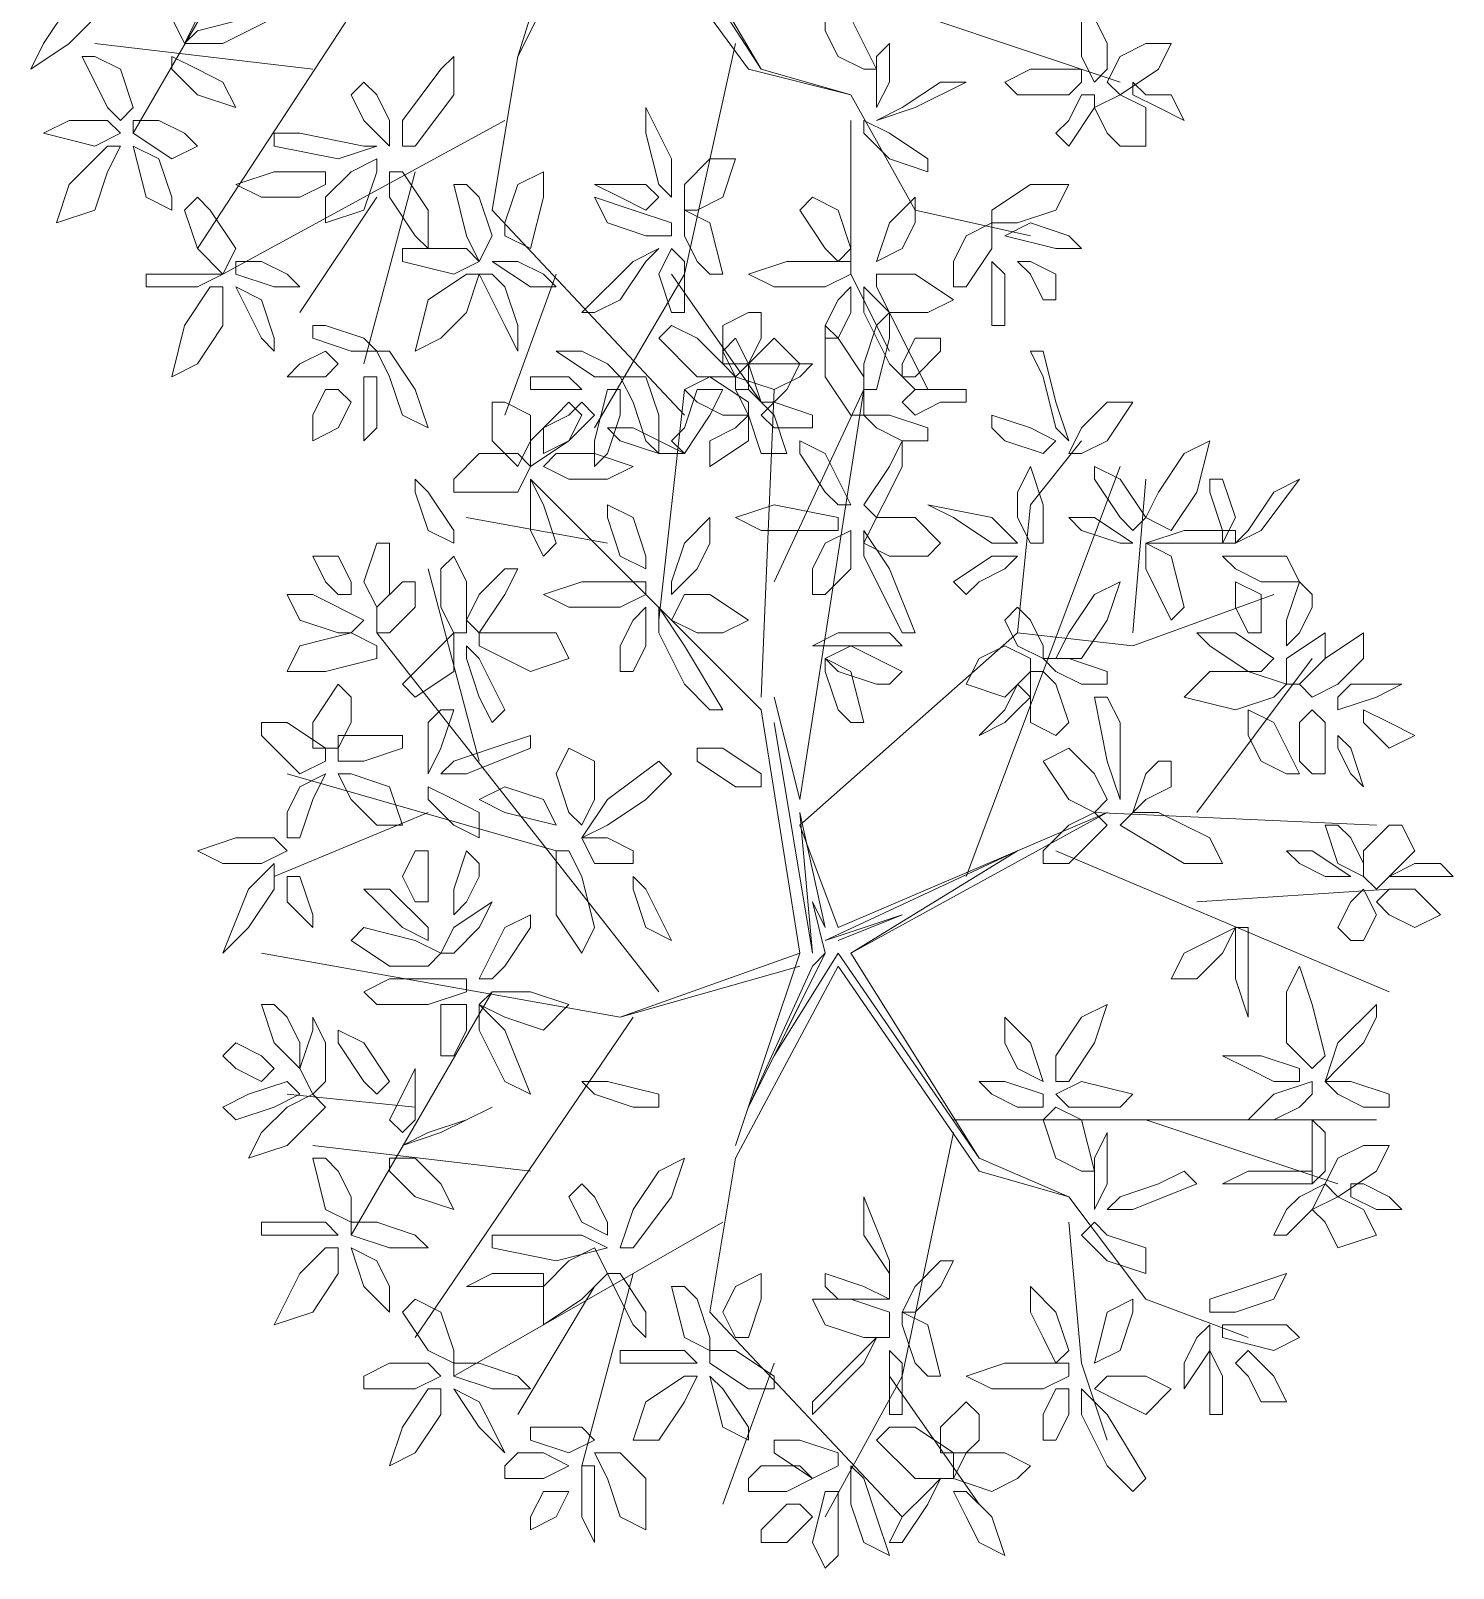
# Model space of a CAD drawing. Header units: millimetres. Extents: x 2364 to 2508, y 1551 to 1771.
# Drawn here: x 2394.313 to 2397.447, y 1633.833 to 1637.221 of the extents above; entities that cross this region are included whole.
import ezdxf

# ---------------------------------------------------------------- set-up
doc = ezdxf.new("R2010")
doc.units = ezdxf.units.MM
doc.layers.add('PDF_0', color=7, linetype='Continuous')

msp = doc.modelspace()

# ---------------------------------------------------------------- linework, layer by layer
at = {"layer": 'PDF_0', "lineweight": 9}
for points in [[(2396.1201, 1638.718), (2396.0072, 1638.605), (2396.0072, 1638.2944), (2395.5271, 1637.8708), (2395.5836, 1637.6731), (2396.2048, 1637.9273), (2395.64, 1637.6166), (2395.9224, 1637.1365), (2396.1201, 1637.0801)], [(2396.5155, 1636.7694), (2396.2613, 1636.8259), (2396.1201, 1637.0801), (2395.8942, 1637.1365), (2395.5836, 1637.5601), (2395.3859, 1637.1648), (2395.5271, 1637.6166), (2395.4424, 1638.1532), (2394.934, 1638.6615)], [(2395.6118, 1637.6166), (2395.9224, 1637.1365), (2395.6118, 1637.6166)], [(2394.8493, 1637.5319), (2394.5387, 1636.9953)], [(2395.16, 1637.4754), (2394.6799, 1636.7412)], [(2396.2895, 1637.2495), (2396.7131, 1637.1083)], [(2394.934, 1637.1365), (2394.454, 1637.193)], [(2395.866, 1637.193), (2395.753, 1636.6847), (2395.5553, 1636.3458)], [(2395.3859, 1637.1648), (2395.3294, 1636.8259), (2395.753, 1636.3741)], [(2395.3576, 1637.0236), (2394.7364, 1636.6847)], [(2396.1201, 1637.0236), (2396.1201, 1636.6847), (2396.2048, 1636.5153)], [(2395.16, 1636.9106), (2395.047, 1636.487)], [(2395.0752, 1636.8542), (2394.9058, 1636.6)], [(2395.4706, 1636.6847), (2395.3576, 1636.3741)], [(2395.7248, 1636.6847), (2395.9224, 1636.4023)], [(2395.6965, 1635.9222), (2395.753, 1636.4306)], [(2395.9224, 1635.7528), (2395.9507, 1636.4306)], [(2395.9507, 1636.007), (2396.1483, 1636.4306), (2396.0072, 1635.5269), (2395.9507, 1635.7528)], [(2396.6284, 1636.3176), (2396.5155, 1636.1764), (2396.4872, 1635.894), (2396.7414, 1635.8658), (2397.052, 1635.9787)], [(2395.866, 1634.7644), (2396.0072, 1635.188), (2395.9224, 1635.7246), (2395.4141, 1636.2329)], [(2396.3743, 1635.3574), (2396.7131, 1636.2611)], [(2396.7414, 1635.894), (2396.7696, 1636.2329)], [(2395.5836, 1636.0917), (2395.2729, 1636.1482)], [(2395.3012, 1635.6116), (2395.1882, 1636.0352)], [(2395.6965, 1635.1033), (2395.0752, 1635.894)], [(2396.4872, 1635.894), (2396.0072, 1635.4704), (2396.0919, 1635.2445), (2396.6849, 1635.4986), (2396.1201, 1635.188), (2396.4872, 1635.4139), (2396.0636, 1635.2163), (2396.2331, 1635.2727), (2396.0919, 1635.2163)], [(2396.8826, 1635.4986), (2397.1367, 1635.8375)], [(2395.9507, 1635.6963), (2396.0354, 1635.188), (2396.0072, 1635.4986), (2396.0636, 1635.2445), (2396.0354, 1635.301), (2396.0636, 1635.188), (2396.0354, 1635.1598), (2395.8942, 1634.8491), (2396.0636, 1635.188), (2395.9507, 1634.9621), (2396.0919, 1635.188), (2396.4025, 1634.7362), (2396.1201, 1635.188), (2396.4025, 1634.7362), (2396.6002, 1634.6515)], [(2395.4706, 1635.4139), (2394.8776, 1635.5834)], [(2395.1882, 1635.4986), (2394.8493, 1635.3574)], [(2396.6567, 1635.4986), (2397.2779, 1635.4704)], [(2396.5719, 1635.4139), (2397.3062, 1635.1033)], [(2396.8826, 1635.301), (2397.3062, 1635.3292)], [(2395.6118, 1635.0468), (2394.8211, 1635.188)], [(2396.0072, 1635.1598), (2395.6118, 1635.0468), (2396.0072, 1635.188)], [(2396.9955, 1634.3408), (2396.7696, 1634.4255), (2396.6002, 1634.6515), (2396.4025, 1634.7079), (2396.0919, 1635.1598), (2395.866, 1634.7362), (2395.8095, 1634.3973), (2396.2331, 1633.9455)], [(2395.3294, 1635.1033), (2395.0188, 1634.5667)], [(2395.64, 1635.0468), (2395.16, 1634.3408)], [(2395.16, 1634.8491), (2394.8776, 1634.8774)], [(2396.346, 1634.8209), (2397.2779, 1634.8209)], [(2396.7696, 1634.8209), (2397.1932, 1634.6797)], [(2396.346, 1634.7927), (2396.2331, 1634.2561), (2396.0636, 1633.9455)], [(2395.4141, 1634.7079), (2394.934, 1634.7644)], [(2395.8377, 1634.595), (2395.2447, 1634.2561)], [(2396.6002, 1634.595), (2396.6284, 1634.2843), (2396.6849, 1634.1149)], [(2395.64, 1634.482), (2395.5271, 1634.0584)], [(2395.5553, 1634.4538), (2395.3859, 1634.1714)], [(2395.9507, 1634.2843), (2395.8377, 1633.9737)], [(2396.2048, 1634.2561), (2396.4025, 1633.9737)]]:
    msp.add_lwpolyline(points, dxfattribs=at)
for points in [[(2394.6516, 1637.306), (2394.6234, 1637.2495), (2394.6516, 1637.193), (2394.6799, 1637.2495), (2394.6799, 1637.3342), (2394.6516, 1637.3342)], [(2394.454, 1637.306), (2394.454, 1637.2495), (2394.3975, 1637.193), (2394.3128, 1637.1365), (2394.341, 1637.193), (2394.3975, 1637.2777)], [(2394.7928, 1637.2495), (2394.6799, 1637.2213), (2394.6516, 1637.193), (2394.7364, 1637.193), (2394.8493, 1637.2495), (2394.8493, 1637.2777)], [(2396.0919, 1637.1648), (2396.0636, 1637.2213), (2396.0636, 1637.2777), (2396.1201, 1637.2495), (2396.1766, 1637.1365), (2396.1483, 1637.1365)], [(2396.6849, 1637.193), (2396.6849, 1637.1365), (2396.6567, 1637.1083), (2396.6284, 1637.1648), (2396.6284, 1637.2495), (2396.6567, 1637.2495)], [(2396.1766, 1637.1648), (2396.2048, 1637.193), (2396.2048, 1637.1083), (2396.1766, 1637.0518), (2396.1766, 1637.0801)], [(2396.7131, 1637.1648), (2396.7696, 1637.193), (2396.8261, 1637.193), (2396.7979, 1637.1365), (2396.7131, 1637.0801), (2396.6849, 1637.1083)], [(2394.5104, 1637.1365), (2394.5387, 1637.0518), (2394.5104, 1637.0236), (2394.4822, 1637.0518), (2394.4257, 1637.1648), (2394.454, 1637.1648)], [(2394.6234, 1637.1648), (2394.6234, 1637.1365), (2394.6799, 1637.0801), (2394.7646, 1637.0518), (2394.7364, 1637.1083), (2394.6799, 1637.1365)], [(2395.1317, 1637.0236), (2395.2164, 1637.1365), (2395.2447, 1637.1648), (2395.2447, 1637.0801), (2395.16, 1636.9671), (2395.1317, 1636.9671)], [(2396.6002, 1637.0801), (2396.4872, 1637.0801), (2396.459, 1637.1083), (2396.5155, 1637.1365), (2396.6284, 1637.1365), (2396.6284, 1637.1083)], [(2395.047, 1637.1083), (2395.0188, 1637.0801), (2395.047, 1637.0236), (2395.1035, 1636.9671), (2395.1035, 1637.0236), (2395.0752, 1637.0801)], [(2396.3178, 1637.1083), (2396.3743, 1637.1083), (2396.2613, 1637.0518), (2396.1766, 1637.0236), (2396.2331, 1637.0518)], [(2396.6002, 1637.0236), (2396.6284, 1637.0801), (2396.6567, 1637.0801), (2396.6567, 1637.0518), (2396.6002, 1636.9671), (2396.5719, 1636.9953)], [(2396.6567, 1637.0518), (2396.7131, 1637.0801), (2396.7696, 1637.0518), (2396.7696, 1636.9671), (2396.7131, 1636.9671), (2396.6849, 1636.9953)], [(2396.7414, 1637.1083), (2396.7414, 1637.0801), (2396.7979, 1637.0518), (2396.8543, 1637.0236), (2396.8261, 1637.0801), (2396.7696, 1637.0801)], [(2395.6683, 1636.9953), (2395.6683, 1637.0518), (2395.7248, 1636.9389), (2395.7248, 1636.8542), (2395.6965, 1636.8824)], [(2394.3975, 1637.0236), (2394.341, 1636.9953), (2394.454, 1636.9671), (2394.5104, 1636.9953), (2394.4822, 1637.0236)], [(2394.5952, 1637.0236), (2394.6516, 1636.9953), (2394.6799, 1636.9671), (2394.6234, 1636.9389), (2394.5387, 1636.9953), (2394.5387, 1637.0236)], [(2396.1483, 1637.0236), (2396.1483, 1636.9953), (2396.2048, 1636.9389), (2396.2895, 1636.9106), (2396.2895, 1636.9389), (2396.2048, 1636.9953)], [(2394.9058, 1636.9953), (2395.047, 1636.9671), (2395.0752, 1636.9671), (2394.9905, 1636.9389), (2394.8493, 1636.9671), (2394.8493, 1636.9953)], [(2394.5104, 1636.9671), (2394.4822, 1636.9671), (2394.3975, 1636.8824), (2394.3693, 1636.7977), (2394.454, 1636.8259), (2394.4822, 1636.9106)], [(2394.5952, 1636.9389), (2394.5387, 1636.9671), (2394.5669, 1636.8542), (2394.6234, 1636.8259), (2394.6234, 1636.8542)], [(2394.9058, 1636.8542), (2394.8211, 1636.8542), (2394.7646, 1636.8824), (2394.8493, 1636.9106), (2394.9623, 1636.9106), (2394.9623, 1636.8824)], [(2395.0752, 1636.9389), (2395.0752, 1636.9106), (2395.047, 1636.8259), (2394.9623, 1636.7977), (2394.9623, 1636.8542), (2395.0188, 1636.9106)], [(2395.1035, 1636.8542), (2395.16, 1636.7694), (2395.1882, 1636.7412), (2395.1882, 1636.8259), (2395.1317, 1636.9106), (2395.1035, 1636.9106)], [(2395.3576, 1636.7977), (2395.3859, 1636.8824), (2395.4424, 1636.9106), (2395.4424, 1636.8542), (2395.4141, 1636.7412), (2395.3576, 1636.7694)], [(2395.753, 1636.8259), (2395.7812, 1636.8259), (2395.8377, 1636.8542), (2395.866, 1636.9389), (2395.8095, 1636.9389), (2395.753, 1636.8824)], [(2395.3012, 1636.8542), (2395.3294, 1636.7694), (2395.3012, 1636.713), (2395.2729, 1636.7694), (2395.2447, 1636.8824), (2395.2729, 1636.8824)], [(2395.6118, 1636.8542), (2395.6683, 1636.8259), (2395.6965, 1636.8542), (2395.6683, 1636.8824), (2395.5836, 1636.8824), (2395.5553, 1636.8824)], [(2396.4307, 1636.7977), (2396.4307, 1636.8259), (2396.5155, 1636.8824), (2396.6002, 1636.8824), (2396.5719, 1636.8259), (2396.4872, 1636.7977)], [(2394.7081, 1636.8259), (2394.7646, 1636.7412), (2394.7364, 1636.6847), (2394.6799, 1636.7412), (2394.6516, 1636.8259), (2394.6799, 1636.8542)], [(2395.7248, 1636.7694), (2395.7248, 1636.7977), (2395.64, 1636.8259), (2395.5553, 1636.8542), (2395.5836, 1636.7977), (2395.6683, 1636.7694)], [(2396.0636, 1636.7412), (2396.0072, 1636.8259), (2396.0354, 1636.8542), (2396.0919, 1636.8259), (2396.1201, 1636.7412), (2396.0919, 1636.713)], [(2396.2331, 1636.7412), (2396.1766, 1636.713), (2396.2048, 1636.7977), (2396.2613, 1636.8542), (2396.2613, 1636.7977)], [(2395.7812, 1636.713), (2395.753, 1636.7694), (2395.753, 1636.8259), (2395.8095, 1636.7977), (2395.8377, 1636.6847), (2395.8095, 1636.6847)], [(2396.346, 1636.713), (2396.3743, 1636.7694), (2396.4307, 1636.7977), (2396.4307, 1636.7412), (2396.3743, 1636.6565), (2396.346, 1636.6565)], [(2396.5155, 1636.7977), (2396.459, 1636.7694), (2396.5719, 1636.7412), (2396.6284, 1636.7412), (2396.6002, 1636.7694)], [(2395.1882, 1636.7412), (2395.2729, 1636.7412), (2395.3012, 1636.713), (2395.2447, 1636.6847), (2395.1317, 1636.713), (2395.1317, 1636.7412)], [(2395.6118, 1636.6282), (2395.6683, 1636.713), (2395.6965, 1636.7412), (2395.64, 1636.713), (2395.5271, 1636.6), (2395.5553, 1636.6)], [(2395.753, 1636.6282), (2395.753, 1636.713), (2395.7248, 1636.7412), (2395.6965, 1636.6847), (2395.7248, 1636.6), (2395.753, 1636.6)], [(2394.8211, 1636.713), (2394.8776, 1636.6847), (2394.9058, 1636.6565), (2394.8493, 1636.6565), (2394.7646, 1636.6847), (2394.7646, 1636.713)], [(2395.3859, 1636.713), (2395.3294, 1636.713), (2395.4141, 1636.6565), (2395.4706, 1636.6565), (2395.4424, 1636.6847)], [(2396.0636, 1636.6565), (2395.9507, 1636.6565), (2395.8942, 1636.6847), (2395.9789, 1636.713), (2396.1201, 1636.713), (2396.1201, 1636.6847)], [(2396.4307, 1636.6282), (2396.4307, 1636.6847), (2396.4307, 1636.713), (2396.459, 1636.6847), (2396.459, 1636.5718), (2396.4307, 1636.5718)], [(2396.4872, 1636.713), (2396.5155, 1636.713), (2396.5719, 1636.6847), (2396.5719, 1636.6282), (2396.5437, 1636.6282), (2396.5155, 1636.6847)], [(2394.5952, 1636.6847), (2394.7081, 1636.6847), (2394.7364, 1636.6847), (2394.6799, 1636.6565), (2394.5669, 1636.6565), (2394.5669, 1636.6847)], [(2395.3012, 1636.6847), (2395.2729, 1636.6847), (2395.1882, 1636.6282), (2395.16, 1636.5153), (2395.2164, 1636.5435), (2395.2729, 1636.6)], [(2395.3576, 1636.6565), (2395.3859, 1636.5718), (2395.3859, 1636.5153), (2395.3576, 1636.5718), (2395.3012, 1636.6847), (2395.3294, 1636.6847)], [(2396.1766, 1636.6565), (2396.1766, 1636.6847), (2396.2613, 1636.6847), (2396.346, 1636.6282), (2396.2895, 1636.6), (2396.2048, 1636.6)], [(2394.7364, 1636.6565), (2394.7081, 1636.6565), (2394.6516, 1636.5718), (2394.6234, 1636.4588), (2394.6799, 1636.487), (2394.7364, 1636.5718)], [(2394.8211, 1636.6282), (2394.7646, 1636.6565), (2394.8211, 1636.5435), (2394.8493, 1636.5153), (2394.8493, 1636.5435)], [(2396.0636, 1636.5435), (2396.0919, 1636.5435), (2396.1201, 1636.6), (2396.1201, 1636.6565), (2396.0919, 1636.6282), (2396.0636, 1636.5718)], [(2396.2048, 1636.487), (2396.1483, 1636.6), (2396.1483, 1636.6565), (2396.2048, 1636.6), (2396.2895, 1636.4306), (2396.2613, 1636.4306)], [(2394.9623, 1636.5718), (2395.047, 1636.5435), (2395.0752, 1636.5153), (2395.0188, 1636.5153), (2394.934, 1636.5435), (2394.934, 1636.5718)], [(2395.7812, 1636.5435), (2395.8377, 1636.487), (2395.866, 1636.4588), (2395.7812, 1636.4588), (2395.6965, 1636.5435), (2395.7248, 1636.5718)], [(2395.9224, 1636.5435), (2395.8942, 1636.487), (2395.8377, 1636.487), (2395.8377, 1636.5718), (2395.8942, 1636.6), (2395.9224, 1636.6)], [(2396.1483, 1636.3741), (2396.1201, 1636.3741), (2396.0636, 1636.4588), (2396.0636, 1636.5718), (2396.0919, 1636.5435), (2396.1483, 1636.4588)], [(2396.1483, 1636.487), (2396.1766, 1636.5718), (2396.2048, 1636.6), (2396.2048, 1636.5435), (2396.1766, 1636.4306), (2396.1483, 1636.4306)], [(2395.866, 1636.4306), (2395.8942, 1636.4306), (2395.8942, 1636.487), (2395.866, 1636.5435), (2395.8377, 1636.5153), (2395.866, 1636.4588)], [(2395.9507, 1636.4023), (2395.9224, 1636.4023), (2395.8942, 1636.487), (2395.9507, 1636.5435), (2396.0072, 1636.487), (2395.9789, 1636.4306)], [(2396.2331, 1636.4588), (2396.2331, 1636.487), (2396.2613, 1636.5435), (2396.3178, 1636.5435), (2396.3178, 1636.5153), (2396.2613, 1636.4588)], [(2394.9058, 1636.487), (2394.8776, 1636.4588), (2394.9623, 1636.4588), (2394.9905, 1636.487), (2394.9623, 1636.5153)], [(2395.0752, 1636.5153), (2395.1035, 1636.5153), (2395.16, 1636.4306), (2395.1882, 1636.3458), (2395.1317, 1636.3741), (2395.1035, 1636.4588)], [(2395.5271, 1636.5153), (2395.4706, 1636.5153), (2395.5553, 1636.4588), (2395.6118, 1636.4588), (2395.5836, 1636.487)], [(2396.5437, 1636.4588), (2396.5719, 1636.3458), (2396.6002, 1636.3176), (2396.5719, 1636.4023), (2396.5437, 1636.5153), (2396.5155, 1636.5153)], [(2396.0354, 1636.487), (2396.0072, 1636.4588), (2395.9507, 1636.4306), (2395.866, 1636.4588), (2395.8942, 1636.487), (2395.9789, 1636.487)], [(2395.0752, 1636.4306), (2395.0752, 1636.3458), (2395.047, 1636.3176), (2395.047, 1636.3741), (2395.047, 1636.4588), (2395.0752, 1636.4588)], [(2395.4424, 1636.4588), (2395.4988, 1636.4588), (2395.5271, 1636.4306), (2395.4988, 1636.4306), (2395.4141, 1636.4306), (2395.4141, 1636.4588)], [(2395.6118, 1636.4588), (2395.6683, 1636.4588), (2395.6965, 1636.3741), (2395.6965, 1636.2894), (2395.6683, 1636.3176), (2395.64, 1636.4023)], [(2395.8377, 1636.3741), (2395.7812, 1636.4023), (2395.753, 1636.4306), (2395.8095, 1636.4588), (2395.8942, 1636.4023), (2395.8942, 1636.3741)], [(2394.9905, 1636.4306), (2395.0188, 1636.4023), (2394.9905, 1636.3458), (2394.934, 1636.3176), (2394.934, 1636.3741), (2394.9623, 1636.4306)], [(2395.4141, 1636.3741), (2395.4141, 1636.3176), (2395.3859, 1636.2611), (2395.3294, 1636.3176), (2395.3294, 1636.4023), (2395.3576, 1636.4023)], [(2395.4988, 1636.4023), (2395.5271, 1636.3741), (2395.4988, 1636.3176), (2395.4141, 1636.2611), (2395.4141, 1636.3176), (2395.4706, 1636.3741)], [(2395.5271, 1636.4023), (2395.5553, 1636.3741), (2395.4988, 1636.3176), (2395.4424, 1636.2894), (2395.4424, 1636.3458), (2395.4988, 1636.3741)], [(2395.6118, 1636.3741), (2395.5836, 1636.2894), (2395.5553, 1636.2611), (2395.5553, 1636.3176), (2395.5836, 1636.4306), (2395.6118, 1636.4306)], [(2395.753, 1636.3458), (2395.7812, 1636.4306), (2395.8377, 1636.4306), (2395.8095, 1636.3741), (2395.753, 1636.2894), (2395.7248, 1636.3176)], [(2395.866, 1636.4306), (2395.8942, 1636.4306), (2395.9507, 1636.3741), (2395.9789, 1636.2894), (2395.9224, 1636.2894), (2395.8942, 1636.3741)], [(2396.0072, 1636.3458), (2395.9507, 1636.3458), (2395.9224, 1636.3741), (2395.9507, 1636.4023), (2396.0354, 1636.3741), (2396.0354, 1636.3458)], [(2396.3178, 1636.4023), (2396.2613, 1636.3741), (2396.2331, 1636.4023), (2396.2613, 1636.4306), (2396.3743, 1636.4306), (2396.3743, 1636.4023)], [(2396.6002, 1636.2894), (2396.6284, 1636.2894), (2396.6849, 1636.3176), (2396.7414, 1636.4023), (2396.6849, 1636.4023), (2396.6284, 1636.3458)], [(2395.8095, 1636.3176), (2395.866, 1636.3458), (2395.8942, 1636.3741), (2395.8942, 1636.3176), (2395.8095, 1636.2611), (2395.8095, 1636.2894)], [(2396.2331, 1636.3176), (2396.1766, 1636.3458), (2396.1483, 1636.3741), (2396.2048, 1636.3741), (2396.2895, 1636.3458), (2396.2895, 1636.3176)], [(2396.459, 1636.3176), (2396.5437, 1636.2894), (2396.5719, 1636.3176), (2396.5155, 1636.3458), (2396.4307, 1636.3741), (2396.4307, 1636.3458)], [(2395.6965, 1636.2894), (2395.753, 1636.2894), (2395.64, 1636.3458), (2395.5836, 1636.3458), (2395.6118, 1636.3176)], [(2396.0636, 1636.2046), (2396.0072, 1636.2894), (2396.0072, 1636.3176), (2396.0636, 1636.2894), (2396.1201, 1636.1764), (2396.0919, 1636.1764)], [(2396.2048, 1636.2046), (2396.2331, 1636.2611), (2396.2331, 1636.3176), (2396.2048, 1636.2611), (2396.1483, 1636.1764), (2396.1766, 1636.1482)], [(2396.7696, 1636.1482), (2396.8261, 1636.1199), (2396.8826, 1636.2046), (2396.9108, 1636.3176), (2396.8543, 1636.2894), (2396.7979, 1636.2046)], [(2395.3012, 1636.2894), (2395.3859, 1636.2894), (2395.4141, 1636.2611), (2395.3859, 1636.2046), (2395.2447, 1636.2046), (2395.2447, 1636.2329)], [(2395.4424, 1636.2611), (2395.4706, 1636.2894), (2395.5553, 1636.2894), (2395.64, 1636.2611), (2395.5836, 1636.2329), (2395.4988, 1636.2329)], [(2395.1882, 1636.1199), (2395.16, 1636.2046), (2395.16, 1636.2329), (2395.1882, 1636.2046), (2395.2447, 1636.1199), (2395.2447, 1636.0917)], [(2395.4141, 1636.1199), (2395.4141, 1636.2046), (2395.4141, 1636.2329), (2395.4424, 1636.1764), (2395.4706, 1636.0917), (2395.4424, 1636.0634)], [(2396.5155, 1636.0917), (2396.5437, 1636.0917), (2396.5437, 1636.1764), (2396.5155, 1636.2611), (2396.4872, 1636.2046), (2396.4872, 1636.1482)], [(2396.7131, 1636.1482), (2396.6567, 1636.2329), (2396.6567, 1636.2611), (2396.7131, 1636.2329), (2396.7696, 1636.1482), (2396.7414, 1636.1199)], [(2396.9108, 1636.2046), (2396.9391, 1636.1199), (2396.9391, 1636.0917), (2396.9673, 1636.1482), (2396.9391, 1636.2329), (2396.9108, 1636.2329)], [(2397.052, 1636.2046), (2397.1085, 1636.2329), (2397.0238, 1636.1199), (2396.9673, 1636.0917), (2396.9955, 1636.1199)], [(2395.6118, 1636.0634), (2395.5836, 1636.1482), (2395.5836, 1636.1764), (2395.64, 1636.1482), (2395.6683, 1636.0634), (2395.6683, 1636.0352)], [(2396.0354, 1636.1199), (2395.9224, 1636.1199), (2395.866, 1636.1482), (2395.9507, 1636.1764), (2396.0919, 1636.1482), (2396.0919, 1636.1199)], [(2396.346, 1636.1482), (2396.2895, 1636.1764), (2396.4307, 1636.1482), (2396.4872, 1636.0917), (2396.4307, 1636.0917)], [(2395.7812, 1636.0352), (2395.8095, 1636.0917), (2395.8095, 1636.1482), (2395.753, 1636.0917), (2395.7248, 1636.007), (2395.7248, 1635.9787)], [(2396.1483, 1636.0917), (2396.1766, 1636.1482), (2396.2613, 1636.1482), (2396.3178, 1636.0917), (2396.2895, 1636.0634), (2396.2048, 1636.0634)], [(2396.7131, 1636.0917), (2396.7414, 1636.0917), (2396.6567, 1636.1482), (2396.6002, 1636.1482), (2396.6284, 1636.1199)], [(2396.0354, 1635.9787), (2396.0636, 1635.9787), (2396.1201, 1636.0352), (2396.1201, 1636.1199), (2396.0636, 1636.0917), (2396.0354, 1636.0352)], [(2396.2048, 1635.9505), (2396.1483, 1636.0634), (2396.1483, 1636.1199), (2396.2048, 1636.0352), (2396.2613, 1635.894), (2396.2331, 1635.894)], [(2396.9108, 1636.0917), (2396.8261, 1636.0917), (2396.7696, 1636.0917), (2396.8543, 1636.1199), (2396.9673, 1636.1199), (2396.9673, 1636.0917)], [(2395.0188, 1635.9787), (2394.9905, 1635.9787), (2394.9623, 1636.007), (2394.934, 1636.0634), (2394.9905, 1636.0634), (2395.0188, 1636.007)], [(2395.1035, 1636.0634), (2395.1035, 1635.9787), (2395.0752, 1635.9505), (2395.047, 1636.007), (2395.0752, 1636.0917), (2395.1035, 1636.0917)], [(2395.2164, 1635.9505), (2395.2164, 1636.0352), (2395.2447, 1636.0634), (2395.2729, 1636.007), (2395.2729, 1635.894), (2395.2447, 1635.894)], [(2396.4025, 1636.007), (2396.459, 1636.0352), (2396.4872, 1636.0634), (2396.4307, 1636.0634), (2396.346, 1636.007), (2396.3743, 1635.9787)], [(2396.7979, 1635.9787), (2396.7696, 1636.0352), (2396.7696, 1636.0917), (2396.8261, 1636.0634), (2396.8543, 1635.9505), (2396.8261, 1635.9222)], [(2396.9391, 1636.0634), (2396.9673, 1636.0352), (2397.0238, 1636.007), (2397.1085, 1636.007), (2397.0803, 1636.0634), (2396.9955, 1636.0634)], [(2395.3012, 1635.9787), (2395.3576, 1636.0352), (2395.3859, 1636.0352), (2395.3576, 1635.9787), (2395.3012, 1635.894), (2395.2729, 1635.9222)], [(2395.16, 1635.9505), (2395.1035, 1635.894), (2395.0752, 1635.894), (2395.0752, 1635.9505), (2395.1317, 1636.007), (2395.16, 1636.007)], [(2395.6118, 1635.9505), (2395.4988, 1635.9505), (2395.4424, 1635.9787), (2395.5271, 1636.007), (2395.6683, 1636.007), (2395.6683, 1635.9787)], [(2396.5719, 1635.8375), (2396.6284, 1635.8375), (2396.6849, 1635.9222), (2396.7131, 1636.007), (2396.6567, 1635.9787), (2396.6002, 1635.894)], [(2397.0238, 1635.894), (2396.9955, 1635.894), (2396.9673, 1635.9505), (2396.9673, 1636.007), (2397.0238, 1635.9787), (2397.0238, 1635.9222)], [(2397.1367, 1635.9505), (2397.1085, 1635.894), (2397.0803, 1635.8658), (2397.0803, 1635.9222), (2397.1085, 1636.007), (2397.1367, 1635.9787)], [(2394.9905, 1635.894), (2394.9058, 1635.9222), (2394.8776, 1635.9787), (2394.934, 1635.9787), (2395.047, 1635.9222), (2395.0188, 1635.894)], [(2395.7248, 1635.9222), (2395.753, 1635.9787), (2395.8095, 1635.9787), (2395.8942, 1635.9222), (2395.8377, 1635.894), (2395.7812, 1635.894)], [(2395.6118, 1635.8093), (2395.64, 1635.8093), (2395.6683, 1635.8658), (2395.6683, 1635.9505), (2395.64, 1635.9222), (2395.6118, 1635.8658)], [(2395.753, 1635.781), (2395.6965, 1635.894), (2395.6965, 1635.9505), (2395.753, 1635.8658), (2395.8377, 1635.7246), (2395.8095, 1635.7246)], [(2396.5155, 1635.9222), (2396.5437, 1635.8658), (2396.5437, 1635.8375), (2396.4872, 1635.8658), (2396.459, 1635.9222), (2396.4872, 1635.9505)], [(2395.0752, 1635.8658), (2395.0752, 1635.8375), (2394.9623, 1635.8093), (2394.8776, 1635.8093), (2394.9058, 1635.8658), (2395.0188, 1635.894)], [(2395.16, 1635.8093), (2395.2164, 1635.8658), (2395.2447, 1635.894), (2395.2447, 1635.8093), (2395.16, 1635.7528), (2395.1317, 1635.781)], [(2395.3012, 1635.894), (2395.3012, 1635.8658), (2395.4141, 1635.8093), (2395.4988, 1635.8375), (2395.4706, 1635.894), (2395.3576, 1635.894)], [(2396.1766, 1635.8658), (2396.0636, 1635.8658), (2396.0354, 1635.8658), (2396.0919, 1635.894), (2396.2048, 1635.894), (2396.2331, 1635.8658)], [(2396.9955, 1635.8093), (2396.9108, 1635.8658), (2396.8826, 1635.894), (2396.9673, 1635.894), (2397.052, 1635.8375), (2397.0238, 1635.8093)], [(2397.165, 1635.8375), (2397.165, 1635.894), (2397.0803, 1635.8375), (2397.0803, 1635.781), (2397.1085, 1635.781)], [(2397.1367, 1635.7528), (2397.1085, 1635.781), (2397.165, 1635.8375), (2397.2497, 1635.894), (2397.2497, 1635.8375), (2397.1932, 1635.781)], [(2395.3012, 1635.7528), (2395.2729, 1635.8375), (2395.2729, 1635.8658), (2395.3012, 1635.8375), (2395.3576, 1635.7246), (2395.3294, 1635.6963)], [(2396.1766, 1635.781), (2396.0919, 1635.8093), (2396.0636, 1635.8375), (2396.1201, 1635.8658), (2396.2331, 1635.8093), (2396.2048, 1635.781)], [(2396.5155, 1635.8375), (2396.5155, 1635.8093), (2396.459, 1635.7528), (2396.3743, 1635.781), (2396.4025, 1635.8375), (2396.459, 1635.8658)], [(2396.0919, 1635.7246), (2396.0636, 1635.8093), (2396.0636, 1635.8375), (2396.1201, 1635.8093), (2396.1483, 1635.6963), (2396.1201, 1635.6963)], [(2396.6284, 1635.781), (2396.5719, 1635.8093), (2396.5437, 1635.8375), (2396.6002, 1635.8375), (2396.6849, 1635.8093), (2396.6849, 1635.781)], [(2396.5719, 1635.781), (2396.6002, 1635.6963), (2396.5719, 1635.6681), (2396.5155, 1635.6963), (2396.5155, 1635.8093), (2396.5437, 1635.8093)], [(2397.0803, 1635.781), (2397.052, 1635.7528), (2396.9673, 1635.7246), (2396.8543, 1635.7528), (2396.9108, 1635.8093), (2396.9955, 1635.8093)], [(2395.0188, 1635.6963), (2394.9905, 1635.6398), (2394.934, 1635.6398), (2394.934, 1635.6963), (2394.9905, 1635.781), (2395.0188, 1635.7528)], [(2396.5155, 1635.7528), (2396.4872, 1635.781), (2396.459, 1635.7246), (2396.4025, 1635.6681), (2396.459, 1635.6963), (2396.4872, 1635.7246)], [(2397.2215, 1635.781), (2397.3062, 1635.781), (2397.3344, 1635.781), (2397.2779, 1635.7528), (2397.1932, 1635.7246), (2397.1932, 1635.7528)], [(2395.1882, 1635.6963), (2395.1882, 1635.6398), (2395.1882, 1635.5834), (2395.2164, 1635.6398), (2395.2447, 1635.7246), (2395.2164, 1635.7246)], [(2396.7131, 1635.6963), (2396.7131, 1635.5834), (2396.7131, 1635.5269), (2396.6849, 1635.6116), (2396.6567, 1635.7528), (2396.6849, 1635.7528)], [(2397.0238, 1635.6116), (2396.9955, 1635.6681), (2396.9955, 1635.7246), (2397.052, 1635.6963), (2397.1085, 1635.5834), (2397.0803, 1635.5834)], [(2397.1085, 1635.6116), (2397.1085, 1635.6963), (2397.1367, 1635.7246), (2397.165, 1635.6963), (2397.165, 1635.5834), (2397.1367, 1635.5834)], [(2397.2497, 1635.6963), (2397.2497, 1635.7246), (2397.3062, 1635.6963), (2397.3627, 1635.6681), (2397.3062, 1635.6398), (2397.2779, 1635.6681)], [(2394.8776, 1635.6963), (2394.9623, 1635.6398), (2394.9623, 1635.6116), (2394.9058, 1635.5834), (2394.8211, 1635.6681), (2394.8211, 1635.6963)], [(2395.1317, 1635.6681), (2395.1317, 1635.6398), (2395.047, 1635.6116), (2394.9905, 1635.6116), (2394.9905, 1635.6681), (2395.0752, 1635.6681)], [(2395.3294, 1635.6398), (2395.2447, 1635.6116), (2395.2164, 1635.5834), (2395.2729, 1635.5834), (2395.4141, 1635.6398), (2395.4141, 1635.6681)], [(2397.2215, 1635.5834), (2397.2497, 1635.5551), (2397.2215, 1635.6398), (2397.1932, 1635.6681), (2397.1932, 1635.6398)], [(2395.5271, 1635.4704), (2395.4988, 1635.4986), (2395.4706, 1635.5834), (2395.4988, 1635.6398), (2395.5553, 1635.6116), (2395.5553, 1635.5269)], [(2395.866, 1635.5551), (2395.7812, 1635.6116), (2395.7812, 1635.6398), (2395.8377, 1635.6398), (2395.9224, 1635.5834), (2395.9224, 1635.5551)], [(2396.6849, 1635.5269), (2396.6567, 1635.4986), (2396.6002, 1635.5269), (2396.5437, 1635.6116), (2396.6002, 1635.6398), (2396.6567, 1635.5834)], [(2395.6683, 1635.5269), (2395.5836, 1635.4704), (2395.5271, 1635.4422), (2395.5836, 1635.5269), (2395.6965, 1635.6116), (2395.7248, 1635.5834)], [(2396.8261, 1635.6116), (2396.7979, 1635.6116), (2396.7696, 1635.5834), (2396.7414, 1635.4986), (2396.7696, 1635.5269), (2396.8261, 1635.5551)], [(2394.8776, 1635.4986), (2394.9058, 1635.5551), (2394.9623, 1635.5834), (2394.934, 1635.5269), (2394.9058, 1635.4422), (2394.8776, 1635.4422)], [(2394.9905, 1635.5834), (2395.0188, 1635.5834), (2395.1035, 1635.5551), (2395.1317, 1635.4704), (2395.0752, 1635.4704), (2395.0188, 1635.5269)], [(2395.1882, 1635.5551), (2395.1882, 1635.5269), (2395.2447, 1635.4704), (2395.3012, 1635.4422), (2395.3012, 1635.4986), (2395.2447, 1635.5269)], [(2395.4424, 1635.5269), (2395.4706, 1635.4704), (2395.3576, 1635.4986), (2395.3012, 1635.5269), (2395.3576, 1635.5551)], [(2396.6002, 1635.4704), (2396.5437, 1635.4139), (2396.5437, 1635.3857), (2396.6002, 1635.3857), (2396.6849, 1635.4704), (2396.6567, 1635.4986)], [(2396.7979, 1635.4986), (2396.9108, 1635.4422), (2396.9391, 1635.3857), (2396.8543, 1635.3857), (2396.7131, 1635.4704), (2396.7414, 1635.4986)], [(2397.2215, 1635.4422), (2397.2497, 1635.3857), (2397.2497, 1635.3574), (2397.1932, 1635.3857), (2397.165, 1635.4704), (2397.1932, 1635.4704)], [(2397.2497, 1635.4139), (2397.3062, 1635.4704), (2397.3344, 1635.4704), (2397.3627, 1635.4139), (2397.2779, 1635.3292), (2397.2497, 1635.3574)], [(2394.8776, 1635.4139), (2394.8493, 1635.4422), (2394.7646, 1635.4422), (2394.6799, 1635.4139), (2394.7364, 1635.3857), (2394.8211, 1635.3857)], [(2395.64, 1635.3857), (2395.64, 1635.4139), (2395.5836, 1635.4422), (2395.5271, 1635.4422), (2395.5553, 1635.3857), (2395.6118, 1635.3857)], [(2394.7928, 1635.2445), (2394.7364, 1635.188), (2394.7928, 1635.3292), (2394.8493, 1635.3857), (2394.8493, 1635.3292)], [(2395.1882, 1635.301), (2395.16, 1635.301), (2395.1317, 1635.3574), (2395.16, 1635.4139), (2395.1882, 1635.4139), (2395.1882, 1635.3574)], [(2395.3012, 1635.3574), (2395.2729, 1635.301), (2395.2447, 1635.2727), (2395.2447, 1635.3292), (2395.2729, 1635.4139), (2395.3012, 1635.3857)], [(2395.5271, 1635.3574), (2395.5553, 1635.2445), (2395.5271, 1635.188), (2395.4706, 1635.2727), (2395.4706, 1635.4139), (2395.4988, 1635.4139)], [(2397.165, 1635.3574), (2397.2215, 1635.3574), (2397.1367, 1635.4139), (2397.0803, 1635.4139), (2397.1085, 1635.3857)], [(2397.3062, 1635.3574), (2397.3909, 1635.3574), (2397.4474, 1635.3574), (2397.4191, 1635.3857), (2397.3627, 1635.3857)], [(2394.934, 1635.2727), (2394.934, 1635.2445), (2394.8776, 1635.301), (2394.8776, 1635.3574), (2394.9058, 1635.3574)], [(2395.6683, 1635.2445), (2395.7248, 1635.2163), (2395.6683, 1635.3292), (2395.64, 1635.3574), (2395.64, 1635.3292)], [(2395.1317, 1635.2445), (2395.0752, 1635.301), (2395.047, 1635.3292), (2395.1035, 1635.3292), (2395.1882, 1635.2445), (2395.1882, 1635.2163)], [(2397.1932, 1635.2445), (2397.2215, 1635.301), (2397.2497, 1635.3292), (2397.2779, 1635.2727), (2397.2497, 1635.2163), (2397.2215, 1635.2163)], [(2397.2779, 1635.301), (2397.3062, 1635.3292), (2397.3627, 1635.3292), (2397.4191, 1635.2727), (2397.3627, 1635.2445), (2397.3062, 1635.2727)], [(2395.3012, 1635.2445), (2395.3294, 1635.301), (2395.2447, 1635.2445), (2395.2164, 1635.188), (2395.2447, 1635.188)], [(2395.3576, 1635.1598), (2395.4141, 1635.2445), (2395.4141, 1635.2727), (2395.3576, 1635.2445), (2395.3012, 1635.1315), (2395.3294, 1635.1315)], [(2395.2164, 1635.188), (2395.1882, 1635.1598), (2395.1035, 1635.1598), (2395.0188, 1635.2163), (2395.047, 1635.2445), (2395.16, 1635.2163)], [(2396.9391, 1635.188), (2396.9673, 1635.2445), (2396.8543, 1635.188), (2396.8261, 1635.1315), (2396.8826, 1635.1315)], [(2396.9955, 1635.188), (2396.9955, 1635.1033), (2396.9955, 1635.0468), (2396.9673, 1635.1315), (2396.9673, 1635.2445), (2396.9955, 1635.2445)], [(2397.1367, 1634.9339), (2397.165, 1634.9621), (2397.1367, 1635.0751), (2397.1085, 1635.1598), (2397.0803, 1635.1033), (2397.0803, 1634.9903)], [(2395.1882, 1635.0751), (2395.0752, 1635.0751), (2395.047, 1635.1033), (2395.1035, 1635.1315), (2395.2729, 1635.1315), (2395.2729, 1635.1033)], [(2395.3012, 1635.0751), (2395.3294, 1635.1033), (2395.4141, 1635.1033), (2395.4988, 1635.0751), (2395.4424, 1635.0186), (2395.3576, 1635.0468)], [(2394.8776, 1635.0468), (2394.9058, 1634.9903), (2394.9058, 1634.9339), (2394.8493, 1634.9903), (2394.8211, 1635.0751), (2394.8493, 1635.0751)], [(2394.9623, 1634.9903), (2394.9623, 1634.9056), (2394.934, 1634.8774), (2394.9058, 1634.9339), (2394.934, 1635.0186), (2394.934, 1635.0468)], [(2395.2164, 1634.9621), (2395.2447, 1634.9621), (2395.2729, 1635.0186), (2395.2729, 1635.0751), (2395.2164, 1635.0751), (2395.2164, 1635.0186)], [(2395.3576, 1634.9056), (2395.4141, 1634.8774), (2395.3576, 1635.0186), (2395.3012, 1635.0751), (2395.3012, 1635.0186)], [(2396.4872, 1634.9339), (2396.5437, 1634.9056), (2396.5155, 1634.9903), (2396.459, 1635.0468), (2396.459, 1634.9903)], [(2396.5719, 1634.9056), (2396.6002, 1634.9056), (2396.6567, 1634.9903), (2396.6849, 1635.0751), (2396.6284, 1635.0468), (2396.5719, 1634.9621)], [(2397.2497, 1634.9903), (2397.1932, 1634.9339), (2397.165, 1634.9056), (2397.1932, 1634.9903), (2397.2779, 1635.0751), (2397.2779, 1635.0468)], [(2395.047, 1634.9056), (2394.9905, 1634.9903), (2394.9905, 1635.0186), (2395.047, 1634.9903), (2395.1035, 1634.9056), (2395.0752, 1634.8774)], [(2394.8493, 1634.9339), (2394.8211, 1634.9056), (2394.7646, 1634.9339), (2394.7364, 1634.9621), (2394.7646, 1634.9903), (2394.8211, 1634.9621)], [(2397.052, 1634.9056), (2396.9955, 1634.9339), (2396.9391, 1634.9621), (2397.0238, 1634.9621), (2397.1085, 1634.9339), (2397.1085, 1634.9056)], [(2395.1317, 1634.8774), (2395.16, 1634.9339), (2395.16, 1634.8209), (2395.1317, 1634.7927), (2395.1035, 1634.8209)], [(2394.8493, 1634.8491), (2394.7646, 1634.8209), (2394.7364, 1634.8491), (2394.7928, 1634.8774), (2394.8776, 1634.9056), (2394.9058, 1634.8774)], [(2394.934, 1634.8774), (2394.9623, 1634.8491), (2394.8776, 1634.7644), (2394.7928, 1634.7362), (2394.8211, 1634.7927), (2394.8776, 1634.8491)], [(2395.64, 1634.8491), (2395.5553, 1634.8774), (2395.5271, 1634.9056), (2395.5836, 1634.9056), (2395.6965, 1634.8774), (2395.6965, 1634.8491)], [(2396.4872, 1634.8491), (2396.4307, 1634.8774), (2396.4025, 1634.9056), (2396.459, 1634.9056), (2396.5437, 1634.8774), (2396.5437, 1634.8491)], [(2396.7131, 1634.8491), (2396.7414, 1634.8774), (2396.6284, 1634.9056), (2396.5719, 1634.8774), (2396.6002, 1634.8491)], [(2397.1085, 1634.8491), (2397.052, 1634.8209), (2396.9955, 1634.8209), (2397.052, 1634.8774), (2397.1367, 1634.9056), (2397.1367, 1634.8774)], [(2397.2497, 1634.8491), (2397.1932, 1634.8774), (2397.165, 1634.9056), (2397.2215, 1634.9056), (2397.3062, 1634.8774), (2397.3062, 1634.8491)], [(2395.2729, 1634.8209), (2395.3294, 1634.8491), (2395.2164, 1634.7927), (2395.1317, 1634.7644), (2395.1882, 1634.7927)], [(2396.5719, 1634.7362), (2396.5437, 1634.8209), (2396.5719, 1634.8491), (2396.6284, 1634.8209), (2396.6567, 1634.7079), (2396.6284, 1634.7079)], [(2397.165, 1634.7927), (2397.1367, 1634.8209), (2397.1367, 1634.7362), (2397.1367, 1634.6797), (2397.165, 1634.7079)], [(2396.6567, 1634.7362), (2396.6567, 1634.6797), (2396.6567, 1634.6232), (2396.6849, 1634.6797), (2396.6849, 1634.7644), (2396.6849, 1634.7927)], [(2397.1932, 1634.7362), (2397.2497, 1634.7644), (2397.3062, 1634.7644), (2397.2779, 1634.7079), (2397.1932, 1634.6515), (2397.165, 1634.6797)], [(2394.9905, 1634.7079), (2395.0188, 1634.6515), (2395.0188, 1634.595), (2394.9623, 1634.6232), (2394.934, 1634.7362), (2394.9623, 1634.7362)], [(2395.1035, 1634.7362), (2395.1035, 1634.7079), (2395.16, 1634.6515), (2395.2447, 1634.6232), (2395.2164, 1634.6797), (2395.16, 1634.7362)], [(2395.64, 1634.6232), (2395.6965, 1634.7079), (2395.753, 1634.7362), (2395.7248, 1634.6515), (2395.64, 1634.5385), (2395.6118, 1634.5385)], [(2396.7979, 1634.6797), (2396.7131, 1634.6515), (2396.6849, 1634.6232), (2396.7414, 1634.6232), (2396.8826, 1634.6797), (2396.8543, 1634.7079)], [(2397.0803, 1634.6797), (2396.9955, 1634.6797), (2396.9391, 1634.6797), (2396.9955, 1634.7079), (2397.1367, 1634.7079), (2397.1367, 1634.6797)], [(2395.5271, 1634.6797), (2395.4988, 1634.6515), (2395.5271, 1634.595), (2395.5836, 1634.5667), (2395.5836, 1634.595), (2395.5553, 1634.6515)], [(2397.0803, 1634.6232), (2397.1085, 1634.6515), (2397.165, 1634.6797), (2397.1367, 1634.6232), (2397.0803, 1634.5667), (2397.052, 1634.5667)], [(2397.2215, 1634.6797), (2397.2215, 1634.6515), (2397.2779, 1634.6232), (2397.3344, 1634.6232), (2397.3062, 1634.6515), (2397.2497, 1634.6797)], [(2396.1483, 1634.5667), (2396.2048, 1634.482), (2396.2048, 1634.4255), (2396.2048, 1634.5103), (2396.1483, 1634.6515), (2396.1483, 1634.6232)], [(2397.1367, 1634.6232), (2397.1932, 1634.6515), (2397.2497, 1634.6232), (2397.2779, 1634.5667), (2397.1932, 1634.5385), (2397.165, 1634.595)], [(2394.8776, 1634.595), (2394.9623, 1634.595), (2394.9905, 1634.5667), (2394.934, 1634.5667), (2394.8211, 1634.5667), (2394.8211, 1634.595)], [(2395.0752, 1634.595), (2395.16, 1634.5667), (2395.1882, 1634.5385), (2395.1035, 1634.5385), (2395.0188, 1634.5667), (2395.0188, 1634.595)], [(2396.6567, 1634.595), (2396.6284, 1634.5667), (2396.6849, 1634.5103), (2396.7696, 1634.482), (2396.7696, 1634.5385), (2396.6849, 1634.5667)], [(2394.9905, 1634.5385), (2394.9623, 1634.5385), (2394.9058, 1634.482), (2394.8493, 1634.3691), (2394.934, 1634.3973), (2394.9905, 1634.482)], [(2395.0752, 1634.5103), (2395.0188, 1634.5385), (2395.047, 1634.4538), (2395.1035, 1634.3973), (2395.1035, 1634.4538)], [(2395.3859, 1634.5667), (2395.5271, 1634.5667), (2395.5836, 1634.5385), (2395.4706, 1634.5103), (2395.3294, 1634.5385), (2395.3294, 1634.5667)], [(2395.5553, 1634.5385), (2395.5836, 1634.482), (2395.5271, 1634.4255), (2395.4424, 1634.3691), (2395.4424, 1634.4538), (2395.4988, 1634.5103)], [(2396.2331, 1634.3973), (2396.2613, 1634.3973), (2396.3178, 1634.4538), (2396.346, 1634.5103), (2396.3178, 1634.5103), (2396.2613, 1634.4538)], [(2395.3859, 1634.4538), (2395.3012, 1634.4538), (2395.2729, 1634.4538), (2395.3294, 1634.482), (2395.4424, 1634.482), (2395.4424, 1634.4538)], [(2395.6118, 1634.4255), (2395.64, 1634.3691), (2395.6683, 1634.3408), (2395.6683, 1634.3973), (2395.6118, 1634.482), (2395.5836, 1634.482)], [(2395.8377, 1634.3973), (2395.866, 1634.4538), (2395.9224, 1634.482), (2395.9224, 1634.4255), (2395.8942, 1634.3408), (2395.866, 1634.3408)], [(2396.0919, 1634.4255), (2396.1483, 1634.4255), (2396.2048, 1634.4255), (2396.1483, 1634.4538), (2396.0636, 1634.482), (2396.0636, 1634.4538)], [(2396.9108, 1634.3973), (2396.9108, 1634.4255), (2396.9955, 1634.4538), (2397.0803, 1634.482), (2397.052, 1634.4255), (2396.9673, 1634.3973)], [(2395.7812, 1634.4255), (2395.8095, 1634.3408), (2395.8095, 1634.3126), (2395.753, 1634.3408), (2395.7248, 1634.4538), (2395.753, 1634.4538)], [(2396.5437, 1634.3408), (2396.5155, 1634.3973), (2396.5155, 1634.4538), (2396.5719, 1634.3973), (2396.6002, 1634.3126), (2396.5719, 1634.2843)], [(2395.2164, 1634.3973), (2395.2447, 1634.3126), (2395.2447, 1634.2843), (2395.1882, 1634.3126), (2395.1317, 1634.3973), (2395.16, 1634.4255)], [(2396.2048, 1634.3408), (2396.2048, 1634.3973), (2396.1201, 1634.4255), (2396.0354, 1634.4255), (2396.0636, 1634.3691), (2396.1483, 1634.3408)], [(2396.7131, 1634.3126), (2396.6567, 1634.2843), (2396.6849, 1634.3973), (2396.7414, 1634.4255), (2396.7414, 1634.3973)], [(2396.2613, 1634.2843), (2396.2331, 1634.3691), (2396.2331, 1634.3973), (2396.2895, 1634.3691), (2396.3178, 1634.2561), (2396.2895, 1634.2561)], [(2396.8543, 1634.2843), (2396.8543, 1634.2279), (2396.9108, 1634.3126), (2396.9108, 1634.3691), (2396.8826, 1634.3408)], [(2396.9955, 1634.3691), (2397.0803, 1634.3691), (2397.1085, 1634.3408), (2397.052, 1634.3126), (2396.9391, 1634.3408), (2396.9391, 1634.3691)], [(2396.0919, 1634.2279), (2396.1483, 1634.2843), (2396.1766, 1634.3408), (2396.1201, 1634.2843), (2396.0354, 1634.1996), (2396.0354, 1634.1714)], [(2395.6683, 1634.3126), (2395.753, 1634.3126), (2395.7812, 1634.2843), (2395.7248, 1634.2843), (2395.6118, 1634.2843), (2395.6118, 1634.3126)], [(2395.866, 1634.3126), (2395.9507, 1634.2561), (2395.9507, 1634.2279), (2395.8942, 1634.2279), (2395.8095, 1634.2843), (2395.8095, 1634.3126)], [(2396.2331, 1634.2279), (2396.2331, 1634.2843), (2396.2048, 1634.3126), (2396.2048, 1634.2561), (2396.2048, 1634.1714), (2396.2331, 1634.1714)], [(2396.9108, 1634.1996), (2396.9108, 1634.2561), (2396.9108, 1634.3126), (2396.9391, 1634.2561), (2396.9391, 1634.1714), (2396.9108, 1634.1714)], [(2396.9673, 1634.2843), (2396.9955, 1634.3126), (2397.052, 1634.2561), (2397.0803, 1634.1996), (2397.0238, 1634.1996), (2396.9955, 1634.2561)], [(2395.1035, 1634.2843), (2395.1882, 1634.2843), (2395.2164, 1634.2561), (2395.16, 1634.2279), (2395.047, 1634.2279), (2395.047, 1634.2561)], [(2395.3012, 1634.2843), (2395.3859, 1634.2561), (2395.4141, 1634.2279), (2395.3294, 1634.2279), (2395.2447, 1634.2561), (2395.2447, 1634.2843)], [(2396.5437, 1634.2279), (2396.4307, 1634.2279), (2396.3743, 1634.2561), (2396.459, 1634.2843), (2396.6002, 1634.2843), (2396.6002, 1634.2561)], [(2395.7812, 1634.2561), (2395.753, 1634.2561), (2395.6683, 1634.1996), (2395.64, 1634.1149), (2395.6965, 1634.1149), (2395.753, 1634.1996)], [(2395.8377, 1634.2279), (2395.8095, 1634.2561), (2395.8377, 1634.1431), (2395.8942, 1634.1149), (2395.8942, 1634.1431)], [(2396.6567, 1634.2279), (2396.6849, 1634.2561), (2396.7696, 1634.2561), (2396.8261, 1634.2279), (2396.7696, 1634.1714), (2396.7131, 1634.1996)], [(2395.2164, 1634.2279), (2395.1882, 1634.2279), (2395.1317, 1634.1431), (2395.1035, 1634.0584), (2395.16, 1634.0867), (2395.2164, 1634.1714)], [(2395.3012, 1634.1996), (2395.2447, 1634.2279), (2395.3012, 1634.1431), (2395.3576, 1634.0867), (2395.3294, 1634.1431)], [(2396.4025, 1634.1149), (2396.3743, 1634.0867), (2396.3178, 1634.0867), (2396.3178, 1634.1431), (2396.3743, 1634.1996), (2396.4025, 1634.1714)], [(2396.5437, 1634.1149), (2396.5719, 1634.1149), (2396.6002, 1634.1714), (2396.6002, 1634.2279), (2396.5719, 1634.2279), (2396.5437, 1634.1714)], [(2396.6849, 1634.0584), (2396.6284, 1634.1714), (2396.6284, 1634.2279), (2396.6849, 1634.1714), (2396.7696, 1634.0302), (2396.7414, 1634.0019)], [(2395.4706, 1634.1431), (2395.5271, 1634.1431), (2395.5553, 1634.1149), (2395.4988, 1634.0867), (2395.4141, 1634.1149), (2395.4141, 1634.1431)], [(2396.2613, 1634.1431), (2396.346, 1634.0867), (2396.346, 1634.0302), (2396.2613, 1634.0302), (2396.1766, 1634.1149), (2396.2048, 1634.1431)], [(2396.0072, 1634.1149), (2396.0919, 1634.0867), (2396.0919, 1634.0584), (2396.0354, 1634.0302), (2395.9507, 1634.0867), (2395.9507, 1634.1149)], [(2395.3859, 1634.0867), (2395.4424, 1634.0867), (2395.4988, 1634.0584), (2395.4424, 1634.0302), (2395.3576, 1634.0302), (2395.3576, 1634.0584)], [(2395.5553, 1634.0867), (2395.6118, 1634.0867), (2395.6683, 1634.0302), (2395.6683, 1633.9172), (2395.6118, 1633.9455), (2395.5836, 1634.0302)], [(2396.5155, 1634.0584), (2396.4872, 1634.0302), (2396.4307, 1634.0019), (2396.346, 1634.0302), (2396.3743, 1634.0867), (2396.459, 1634.0867)], [(2395.5553, 1634.0019), (2395.5553, 1633.9172), (2395.5553, 1633.889), (2395.5271, 1633.9455), (2395.5271, 1634.0584), (2395.5553, 1634.0584)], [(2395.9224, 1634.0584), (2396.0072, 1634.0584), (2396.0354, 1634.0302), (2395.9789, 1634.0019), (2395.8942, 1634.0019), (2395.8942, 1634.0302)], [(2396.1201, 1634.0584), (2396.1483, 1634.0302), (2396.1766, 1633.9455), (2396.2048, 1633.8607), (2396.1483, 1633.889), (2396.1201, 1633.9737)], [(2396.2331, 1633.9455), (2396.2895, 1634.0019), (2396.3178, 1634.0302), (2396.2895, 1633.9737), (2396.2331, 1633.889), (2396.2048, 1633.889)], [(2395.4988, 1634.0019), (2395.4706, 1633.9455), (2395.4141, 1633.9172), (2395.4141, 1633.9455), (2395.4424, 1634.0019)], [(2396.0919, 1633.9455), (2396.0919, 1633.8607), (2396.0636, 1633.8325), (2396.0354, 1633.889), (2396.0636, 1634.0019), (2396.0919, 1634.0019)], [(2396.346, 1634.0019), (2396.3743, 1634.0019), (2396.4307, 1633.9455), (2396.459, 1633.8607), (2396.4025, 1633.889), (2396.3743, 1633.9455)], [(2396.0072, 1633.9737), (2396.0354, 1633.9455), (2395.9789, 1633.889), (2395.9224, 1633.889), (2395.9224, 1633.9172), (2395.9789, 1633.9737)]]:
    msp.add_lwpolyline(points, close=True, dxfattribs=at)

doc.saveas('drawing.dxf')
